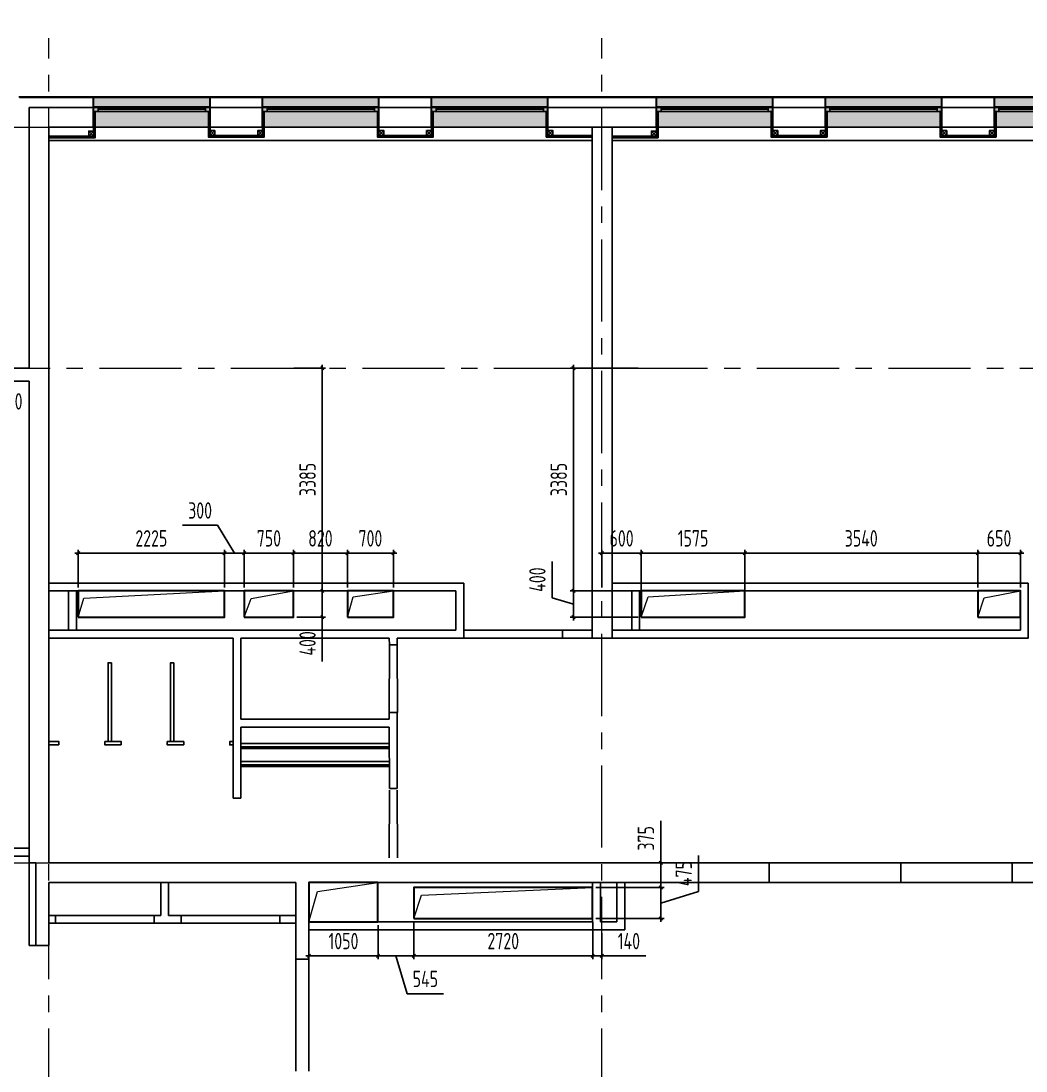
# Model space of a CAD drawing. Header units: millimetres. Extents: x -185251 to 7892985, y -102157 to 319855.
# Drawn here: x -151876 to -136590, y 203982 to 219949 of the extents above; entities that cross this region are included whole.
import ezdxf
from ezdxf import colors
from ezdxf.entities.mleader import LeaderData, LeaderLine
from ezdxf.math import Vec2, Vec3

# ---------------------------------------------------------------- set-up
doc = ezdxf.new("R2010")
doc.units = ezdxf.units.MM
doc.header["$LTSCALE"] = 10
doc.linetypes.add('CENTER', pattern=[2, 1.25, -0.25, 0.25, -0.25])
for name, color, linetype, lineweight in [('013', 7, 'Continuous', 13), ('АР_Оси', 142, 'Continuous', 9), ('АР_Перегородки газоблок', 165, 'Continuous', 30)]:
    doc.layers.add(name, color=color, linetype=linetype, lineweight=lineweight)
doc.layers.add('Архитектура', color=251, linetype='Continuous')
doc.layers.get('0').off()
doc.layers.get('0').freeze()
doc.styles.add('ISOCPEUR', font='isocpeur.ttf', dxfattribs={"width": 0.7})
doc.styles.add('ГОСТ 2.304', font='isocpeur.ttf', dxfattribs={"width": 0.7})
doc.dimstyles.new('СПДС', dxfattribs={"dimscale": 100, "dimtxt": 2.5, "dimasz": 0.5, "dimexe": 0.5, "dimexo": 1, "dimgap": 1, "dimtad": 1, "dimdec": 0, "dimrnd": 5, "dimtxsty": 'ГОСТ 2.304', "dimblk": 'OBLIQUE', "dimcen": 2.5, "dimdle": 0.5, "dimadec": 0, "dimazin": 2, "dimtfac": 0.75, "dimtdec": 0, "dimtmove": 1, "dimatfit": 3, "dimfxl": 1, "dimtolj": 1, "dimarcsym": 1})

# ---------------------------------------------------------------- blocks, each defined once
blk = doc.blocks.new('_DOTSMALL')
at = {"color": 0, "linetype": 'ByBlock', "const_width": 0.5}
blk.add_lwpolyline([(-0.0625, 0, 1), (0.0625, 0, 1)], format="xyb", close=True, dxfattribs=at)
blk = doc.blocks.new('A$Cf7807619')
at = {"layer": 'АР_Перегородки газоблок', "color": 0, "lineweight": 25, "ltscale": 100}
for points in [[(0, -250), (2257, -250)], [(0, -300), (2257, -300)], [(2257, -325), (0, -325)]]:
    blk.add_lwpolyline(points, dxfattribs=at)
blk = doc.blocks.new('A$Ce02d65bd')
at = {"ltscale": 100}
for points in [[(0, 0), (0, 75), (75, 75), (75, 0), (0, 0)], [(0, 0), (75, 75)], [(0, 75), (75, 0)]]:
    blk.add_lwpolyline(points, dxfattribs=at)
blk = doc.blocks.new('*U105')
at = {"true_color": 0xffffff}
h = blk.add_hatch(color=7, dxfattribs=at)
h.dxf.hatch_style = 1
h.paths.add_polyline_path([(-1770, -240), (0, -240), (0, 220), (-1770, 220)])
at = {"lineweight": 30}
for p, q in [((-1770, -240), (-1770, 220)), ((0, -240), (0, 220))]:
    blk.add_line(p, q, dxfattribs=at)
for p, q in [((0, 220), (-1770, 220)), ((-1770, 70), (0, 70)), ((-1770, 0), (0, 0)), ((-1700, 0), (-1700, 70)), ((-1700, 35), (-70, 35)), ((-70, 0), (-70, 70)), ((-1770, -240), (0, -240)), ((-1770, -240), (-1770, -240)), ((-1770, -240), (-1770, -240)), ((0, -240), (0, -240)), ((0, -240), (0, -240))]:
    blk.add_line(p, q)
blk = doc.blocks.new('_Oblique')
at = {"color": 0, "linetype": 'ByBlock', "lineweight": -2}
blk.add_line((-0.5, -0.5), (0.5, 0.5), dxfattribs=at)
blk = doc.blocks.new('*D471')
at = {"layer": '013', "color": 0, "linetype": 'ByBlock', "lineweight": -2, "transparency": 16777216}
for p, q in [((-151006, 211332), (-151006, 211906)), ((-148781, 211332), (-148781, 211906)), ((-151056, 211856), (-148731, 211856))]:
    blk.add_line(p, q, dxfattribs=at)
at = {"layer": 'Defpoints', "color": 0, "linetype": 'ByBlock', "transparency": 16777216}
for p in [(-148781, 211856), (-151006, 211282), (-148781, 211282)]:
    blk.add_point(p, dxfattribs=at)
at = {"layer": '013', "color": 0, "linetype": 'ByBlock', "lineweight": -2, "transparency": 16777216, "xscale": 50, "yscale": 50, "zscale": 50, "rotation": 180}
blk.add_blockref('_Oblique', (-151006, 211856), dxfattribs=at)
at = {"layer": '013', "color": 0, "linetype": 'ByBlock', "lineweight": -2, "transparency": 16777216, "xscale": 50, "yscale": 50, "zscale": 50}
blk.add_blockref('_Oblique', (-148781, 211856), dxfattribs=at)
at = {"layer": '013', "color": 0, "linetype": 'ByBlock', "transparency": 16777216, "insert": (-149894, 212081), "char_height": 250, "attachment_point": 5, "style": 'ГОСТ 2.304'}
blk.add_mtext('\\A1;2225', dxfattribs=at)
blk = doc.blocks.new('*D472')
at = {"layer": '013', "color": 0, "linetype": 'ByBlock', "lineweight": -2, "transparency": 16777216}
for p, q in [((-147681, 211282), (-147243, 211282)), ((-147293, 210832), (-147293, 211332)), ((-147681, 210882), (-147243, 210882)), ((-147293, 210209), (-147293, 210882))]:
    blk.add_line(p, q, dxfattribs=at)
at = {"layer": 'Defpoints', "color": 0, "linetype": 'ByBlock', "transparency": 16777216}
for p in [(-147731, 211282), (-147293, 211282), (-147731, 210882)]:
    blk.add_point(p, dxfattribs=at)
at = {"layer": '013', "color": 0, "linetype": 'ByBlock', "lineweight": -2, "transparency": 16777216, "xscale": 50, "yscale": 50, "zscale": 50}
for p, rotation in [((-147293, 211282), 90), ((-147293, 210882), 270)]:
    blk.add_blockref('_Oblique', p, dxfattribs=dict(at, rotation=rotation))
at = {"layer": '013', "color": 0, "linetype": 'ByBlock', "transparency": 16777216, "insert": (-147518, 210484), "char_height": 250, "attachment_point": 5, "rotation": 90, "style": 'ГОСТ 2.304'}
blk.add_mtext('\\A1;400', dxfattribs=at)
blk = doc.blocks.new('*D473')
at = {"layer": '013', "color": 0, "linetype": 'ByBlock', "lineweight": -2, "transparency": 16777216}
for p, q in [((-146912, 211332), (-146912, 211906)), ((-146212, 211332), (-146212, 211906)), ((-146962, 211856), (-146162, 211856))]:
    blk.add_line(p, q, dxfattribs=at)
at = {"layer": 'Defpoints', "color": 0, "linetype": 'ByBlock', "transparency": 16777216}
for p in [(-146212, 211856), (-146912, 211282), (-146212, 211282)]:
    blk.add_point(p, dxfattribs=at)
at = {"layer": '013', "color": 0, "linetype": 'ByBlock', "lineweight": -2, "transparency": 16777216, "xscale": 50, "yscale": 50, "zscale": 50, "rotation": 180}
blk.add_blockref('_Oblique', (-146912, 211856), dxfattribs=at)
at = {"layer": '013', "color": 0, "linetype": 'ByBlock', "lineweight": -2, "transparency": 16777216, "xscale": 50, "yscale": 50, "zscale": 50}
blk.add_blockref('_Oblique', (-146212, 211856), dxfattribs=at)
at = {"layer": '013', "color": 0, "linetype": 'ByBlock', "transparency": 16777216, "insert": (-146562, 212081), "char_height": 250, "attachment_point": 5, "style": 'ГОСТ 2.304'}
blk.add_mtext('\\A1;700', dxfattribs=at)
blk = doc.blocks.new('*D474')
at = {"layer": '013', "color": 0, "linetype": 'ByBlock', "lineweight": -2, "transparency": 16777216}
for p, q in [((-142441, 211012), (-142441, 211906)), ((-140866, 211012), (-140866, 211906)), ((-142491, 211856), (-140816, 211856))]:
    blk.add_line(p, q, dxfattribs=at)
at = {"layer": 'Defpoints', "color": 0, "linetype": 'ByBlock', "transparency": 16777216}
for p in [(-140866, 211856), (-142441, 210962), (-140866, 210962)]:
    blk.add_point(p, dxfattribs=at)
at = {"layer": '013', "color": 0, "linetype": 'ByBlock', "lineweight": -2, "transparency": 16777216, "xscale": 50, "yscale": 50, "zscale": 50, "rotation": 180}
blk.add_blockref('_Oblique', (-142441, 211856), dxfattribs=at)
at = {"layer": '013', "color": 0, "linetype": 'ByBlock', "lineweight": -2, "transparency": 16777216, "xscale": 50, "yscale": 50, "zscale": 50}
blk.add_blockref('_Oblique', (-140866, 211856), dxfattribs=at)
at = {"layer": '013', "color": 0, "linetype": 'ByBlock', "transparency": 16777216, "insert": (-141654, 212081), "char_height": 250, "attachment_point": 5, "style": 'ГОСТ 2.304'}
blk.add_mtext('\\A1;1575', dxfattribs=at)
blk = doc.blocks.new('*D478')
at = {"layer": '013', "color": 0, "linetype": 'ByBlock', "lineweight": -2, "transparency": 16777216}
for p, q in [((-147724, 214669), (-147243, 214669)), ((-147293, 211232), (-147293, 214719)), ((-147681, 211282), (-147243, 211282))]:
    blk.add_line(p, q, dxfattribs=at)
at = {"layer": 'Defpoints', "color": 0, "linetype": 'ByBlock', "transparency": 16777216}
for p in [(-147774, 214669), (-147293, 214669), (-147731, 211282)]:
    blk.add_point(p, dxfattribs=at)
at = {"layer": '013', "color": 0, "linetype": 'ByBlock', "lineweight": -2, "transparency": 16777216, "xscale": 50, "yscale": 50, "zscale": 50}
for p, rotation in [((-147293, 214669), 90), ((-147293, 211282), 270)]:
    blk.add_blockref('_Oblique', p, dxfattribs=dict(at, rotation=rotation))
at = {"layer": '013', "color": 0, "linetype": 'ByBlock', "transparency": 16777216, "insert": (-147518, 212976), "char_height": 250, "attachment_point": 5, "rotation": 90, "style": 'ГОСТ 2.304'}
blk.add_mtext('\\A1;3385', dxfattribs=at)
blk = doc.blocks.new('*D479')
at = {"layer": '013', "color": 0, "linetype": 'ByBlock', "lineweight": -2, "transparency": 16777216}
for p, q in [((-142491, 214669), (-143522, 214669)), ((-143472, 211232), (-143472, 214719)), ((-142491, 211282), (-143522, 211282))]:
    blk.add_line(p, q, dxfattribs=at)
at = {"layer": 'Defpoints', "color": 0, "linetype": 'ByBlock', "transparency": 16777216}
for p in [(-143472, 214669), (-142441, 214669), (-142441, 211282)]:
    blk.add_point(p, dxfattribs=at)
at = {"layer": '013', "color": 0, "linetype": 'ByBlock', "lineweight": -2, "transparency": 16777216, "xscale": 50, "yscale": 50, "zscale": 50}
for p, rotation in [((-143472, 214669), 90), ((-143472, 211282), 270)]:
    blk.add_blockref('_Oblique', p, dxfattribs=dict(at, rotation=rotation))
at = {"layer": '013', "color": 0, "linetype": 'ByBlock', "transparency": 16777216, "insert": (-143697, 212976), "char_height": 250, "attachment_point": 5, "rotation": 90, "style": 'ГОСТ 2.304'}
blk.add_mtext('\\A1;3385', dxfattribs=at)
blk = doc.blocks.new('*D501')
at = {"layer": '013', "color": 0, "linetype": 'ByBlock', "lineweight": -2, "transparency": 16777216}
for p, q in [((-147496, 206199), (-147496, 205682)), ((-146446, 206199), (-146446, 205682)), ((-147546, 205732), (-146396, 205732))]:
    blk.add_line(p, q, dxfattribs=at)
at = {"layer": 'Defpoints', "color": 0, "linetype": 'ByBlock', "transparency": 16777216}
for p in [(-147496, 206249), (-146446, 206249), (-146446, 205732)]:
    blk.add_point(p, dxfattribs=at)
at = {"layer": '013', "color": 0, "linetype": 'ByBlock', "lineweight": -2, "transparency": 16777216, "xscale": 50, "yscale": 50, "zscale": 50, "rotation": 180}
blk.add_blockref('_Oblique', (-147496, 205732), dxfattribs=at)
at = {"layer": '013', "color": 0, "linetype": 'ByBlock', "lineweight": -2, "transparency": 16777216, "xscale": 50, "yscale": 50, "zscale": 50}
blk.add_blockref('_Oblique', (-146446, 205732), dxfattribs=at)
at = {"layer": '013', "color": 0, "linetype": 'ByBlock', "transparency": 16777216, "insert": (-146971, 205957), "char_height": 250, "attachment_point": 5, "style": 'ГОСТ 2.304'}
blk.add_mtext('\\A1;1050', dxfattribs=at)
blk = doc.blocks.new('*D502')
at = {"layer": '013', "color": 0, "linetype": 'ByBlock', "lineweight": -2, "transparency": 16777216}
for p, q in [((-145901, 206249), (-145901, 205682)), ((-143181, 206249), (-143181, 205682)), ((-145951, 205732), (-143131, 205732))]:
    blk.add_line(p, q, dxfattribs=at)
at = {"layer": 'Defpoints', "color": 0, "linetype": 'ByBlock', "transparency": 16777216}
for p in [(-145901, 206299), (-143181, 206299), (-143181, 205732)]:
    blk.add_point(p, dxfattribs=at)
at = {"layer": '013', "color": 0, "linetype": 'ByBlock', "lineweight": -2, "transparency": 16777216, "xscale": 50, "yscale": 50, "zscale": 50, "rotation": 180}
blk.add_blockref('_Oblique', (-145901, 205732), dxfattribs=at)
at = {"layer": '013', "color": 0, "linetype": 'ByBlock', "lineweight": -2, "transparency": 16777216, "xscale": 50, "yscale": 50, "zscale": 50}
blk.add_blockref('_Oblique', (-143181, 205732), dxfattribs=at)
at = {"layer": '013', "color": 0, "linetype": 'ByBlock', "transparency": 16777216, "insert": (-144541, 205957), "char_height": 250, "attachment_point": 5, "style": 'ГОСТ 2.304'}
blk.add_mtext('\\A1;2720', dxfattribs=at)
blk = doc.blocks.new('*D503')
at = {"layer": '013', "color": 0, "linetype": 'ByBlock', "lineweight": -2, "transparency": 16777216}
for p, q in [((-141571, 206709), (-141571, 207259)), ((-143131, 206774), (-142096, 206774)), ((-142146, 206249), (-142146, 206824)), ((-142146, 206536), (-141571, 206709)), ((-143131, 206299), (-142096, 206299))]:
    blk.add_line(p, q, dxfattribs=at)
at = {"layer": 'Defpoints', "color": 0, "linetype": 'ByBlock', "transparency": 16777216}
for p in [(-143181, 206774), (-142146, 206774), (-143181, 206299)]:
    blk.add_point(p, dxfattribs=at)
at = {"layer": '013', "color": 0, "linetype": 'ByBlock', "lineweight": -2, "transparency": 16777216, "xscale": 50, "yscale": 50, "zscale": 50}
for p, rotation in [((-142146, 206774), 90), ((-142146, 206299), 270)]:
    blk.add_blockref('_Oblique', p, dxfattribs=dict(at, rotation=rotation))
at = {"layer": '013', "color": 0, "linetype": 'ByBlock', "transparency": 16777216, "insert": (-141796, 206984), "char_height": 250, "attachment_point": 5, "rotation": 90, "style": 'ГОСТ 2.304'}
blk.add_mtext('\\A1;475', dxfattribs=at)
blk = doc.blocks.new('*D337')
at = {"layer": '013', "color": 0, "linetype": 'ByBlock', "lineweight": -2, "transparency": 16777216}
for p, q in [((-148481, 211332), (-148481, 211906)), ((-147731, 211332), (-147731, 211906)), ((-148531, 211856), (-147681, 211856))]:
    blk.add_line(p, q, dxfattribs=at)
at = {"layer": 'Defpoints', "color": 0, "linetype": 'ByBlock', "transparency": 16777216}
for p in [(-147731, 211856), (-148481, 211282), (-147731, 211282)]:
    blk.add_point(p, dxfattribs=at)
at = {"layer": '013', "color": 0, "linetype": 'ByBlock', "lineweight": -2, "transparency": 16777216, "xscale": 50, "yscale": 50, "zscale": 50, "rotation": 180}
blk.add_blockref('_Oblique', (-148481, 211856), dxfattribs=at)
at = {"layer": '013', "color": 0, "linetype": 'ByBlock', "lineweight": -2, "transparency": 16777216, "xscale": 50, "yscale": 50, "zscale": 50}
blk.add_blockref('_Oblique', (-147731, 211856), dxfattribs=at)
at = {"layer": '013', "color": 0, "linetype": 'ByBlock', "transparency": 16777216, "insert": (-148106, 212081), "char_height": 250, "attachment_point": 5, "style": 'ГОСТ 2.304'}
blk.add_mtext('\\A1;750', dxfattribs=at)
blk = doc.blocks.new('*D591')
at = {"layer": '013', "color": 0, "linetype": 'ByBlock', "lineweight": -2, "transparency": 16777216}
for p, q in [((-142146, 207786), (-142146, 207149)), ((-142991, 207149), (-142096, 207149)), ((-142146, 206724), (-142146, 207199)), ((-143131, 206774), (-142096, 206774))]:
    blk.add_line(p, q, dxfattribs=at)
at = {"layer": 'Defpoints', "color": 0, "linetype": 'ByBlock', "transparency": 16777216}
for p in [(-143041, 207149), (-142146, 207149), (-143181, 206774)]:
    blk.add_point(p, dxfattribs=at)
at = {"layer": '013', "color": 0, "linetype": 'ByBlock', "lineweight": -2, "transparency": 16777216, "xscale": 50, "yscale": 50, "zscale": 50}
for p, rotation in [((-142146, 207149), 90), ((-142146, 206774), 270)]:
    blk.add_blockref('_Oblique', p, dxfattribs=dict(at, rotation=rotation))
at = {"layer": '013', "color": 0, "linetype": 'ByBlock', "transparency": 16777216, "insert": (-142371, 207520), "char_height": 250, "attachment_point": 5, "rotation": 90, "style": 'ГОСТ 2.304'}
blk.add_mtext('\\A1;375', dxfattribs=at)
blk = doc.blocks.new('*D592')
at = {"layer": '013', "color": 0, "linetype": 'ByBlock', "lineweight": -2, "transparency": 16777216}
for p, q in [((-146446, 206199), (-146446, 205682)), ((-145901, 206249), (-145901, 205682)), ((-146496, 205732), (-145851, 205732)), ((-146174, 205732), (-146001, 205157)), ((-146001, 205157), (-145451, 205157))]:
    blk.add_line(p, q, dxfattribs=at)
at = {"layer": 'Defpoints', "color": 0, "linetype": 'ByBlock', "transparency": 16777216}
for p in [(-145901, 206299), (-146446, 206249), (-145901, 205732)]:
    blk.add_point(p, dxfattribs=at)
at = {"layer": '013', "color": 0, "linetype": 'ByBlock', "lineweight": -2, "transparency": 16777216, "xscale": 50, "yscale": 50, "zscale": 50, "rotation": 180}
blk.add_blockref('_Oblique', (-146446, 205732), dxfattribs=at)
at = {"layer": '013', "color": 0, "linetype": 'ByBlock', "lineweight": -2, "transparency": 16777216, "xscale": 50, "yscale": 50, "zscale": 50}
blk.add_blockref('_Oblique', (-145901, 205732), dxfattribs=at)
at = {"layer": '013', "color": 0, "linetype": 'ByBlock', "transparency": 16777216, "insert": (-145726, 205382), "char_height": 250, "attachment_point": 5, "style": 'ГОСТ 2.304'}
blk.add_mtext('\\A1;545', dxfattribs=at)
blk = doc.blocks.new('*D593')
at = {"layer": '013', "color": 0, "linetype": 'ByBlock', "lineweight": -2, "transparency": 16777216}
for p, q in [((-143181, 206249), (-143181, 205682)), ((-143041, 206078), (-143041, 205682)), ((-143181, 205732), (-143231, 205732)), ((-143181, 205732), (-143041, 205732)), ((-143181, 205732), (-143041, 205732)), ((-143041, 205732), (-142991, 205732)), ((-142372, 205732), (-143041, 205732))]:
    blk.add_line(p, q, dxfattribs=at)
at = {"layer": 'Defpoints', "color": 0, "linetype": 'ByBlock', "transparency": 16777216}
for p in [(-143181, 206299), (-143041, 206128), (-143041, 205732)]:
    blk.add_point(p, dxfattribs=at)
at = {"layer": '013', "color": 0, "linetype": 'ByBlock', "lineweight": -2, "transparency": 16777216, "xscale": 50, "yscale": 50, "zscale": 50}
blk.add_blockref('_Oblique', (-143181, 205732), dxfattribs=at)
at = {"layer": '013', "color": 0, "linetype": 'ByBlock', "lineweight": -2, "transparency": 16777216, "xscale": 50, "yscale": 50, "zscale": 50, "rotation": 180}
blk.add_blockref('_Oblique', (-143041, 205732), dxfattribs=at)
at = {"layer": '013', "color": 0, "linetype": 'ByBlock', "transparency": 16777216, "insert": (-142630, 205957), "char_height": 250, "attachment_point": 5, "style": 'ГОСТ 2.304'}
blk.add_mtext('\\A1;140', dxfattribs=at)
blk = doc.blocks.new('*D594')
at = {"layer": '013', "color": 0, "linetype": 'ByBlock', "lineweight": -2, "transparency": 16777216}
for p, q in [((-147731, 211332), (-147731, 211906)), ((-146912, 211332), (-146912, 211906)), ((-146862, 211856), (-147781, 211856))]:
    blk.add_line(p, q, dxfattribs=at)
at = {"layer": 'Defpoints', "color": 0, "linetype": 'ByBlock', "transparency": 16777216}
for p in [(-147731, 211856), (-147731, 211282), (-146912, 211282)]:
    blk.add_point(p, dxfattribs=at)
at = {"layer": '013', "color": 0, "linetype": 'ByBlock', "lineweight": -2, "transparency": 16777216, "xscale": 50, "yscale": 50, "zscale": 50, "rotation": 180}
blk.add_blockref('_Oblique', (-147731, 211856), dxfattribs=at)
at = {"layer": '013', "color": 0, "linetype": 'ByBlock', "lineweight": -2, "transparency": 16777216, "xscale": 50, "yscale": 50, "zscale": 50}
blk.add_blockref('_Oblique', (-146912, 211856), dxfattribs=at)
at = {"layer": '013', "color": 0, "linetype": 'ByBlock', "transparency": 16777216, "insert": (-147322, 212081), "char_height": 250, "attachment_point": 5, "style": 'ГОСТ 2.304'}
blk.add_mtext('\\A1;820', dxfattribs=at)
blk = doc.blocks.new('*D595')
at = {"layer": '013', "color": 0, "linetype": 'ByBlock', "lineweight": -2, "transparency": 16777216}
for p, q in [((-148885, 212280), (-149418, 212280)), ((-148631, 211856), (-148885, 212280)), ((-148781, 211332), (-148781, 211906)), ((-148481, 211332), (-148481, 211906)), ((-148431, 211856), (-148831, 211856))]:
    blk.add_line(p, q, dxfattribs=at)
at = {"layer": 'Defpoints', "color": 0, "linetype": 'ByBlock', "transparency": 16777216}
for p in [(-148781, 211856), (-148781, 211282), (-148481, 211282)]:
    blk.add_point(p, dxfattribs=at)
at = {"layer": '013', "color": 0, "linetype": 'ByBlock', "lineweight": -2, "transparency": 16777216, "xscale": 50, "yscale": 50, "zscale": 50, "rotation": 180}
blk.add_blockref('_Oblique', (-148781, 211856), dxfattribs=at)
at = {"layer": '013', "color": 0, "linetype": 'ByBlock', "lineweight": -2, "transparency": 16777216, "xscale": 50, "yscale": 50, "zscale": 50}
blk.add_blockref('_Oblique', (-148481, 211856), dxfattribs=at)
at = {"layer": '013', "color": 0, "linetype": 'ByBlock', "transparency": 16777216, "insert": (-149152, 212505), "char_height": 250, "attachment_point": 5, "style": 'ГОСТ 2.304'}
blk.add_mtext('\\A1;300', dxfattribs=at)
blk = doc.blocks.new('*D596')
at = {"layer": '013', "color": 0, "linetype": 'ByBlock', "lineweight": -2, "transparency": 16777216}
for p, q in [((-143797, 211179), (-143797, 211729)), ((-142491, 211282), (-143522, 211282)), ((-143472, 211332), (-143472, 210832)), ((-143472, 211082), (-143797, 211179)), ((-142491, 210882), (-143522, 210882))]:
    blk.add_line(p, q, dxfattribs=at)
at = {"layer": 'Defpoints', "color": 0, "linetype": 'ByBlock', "transparency": 16777216}
for p in [(-142441, 211282), (-143472, 210882), (-142441, 210882)]:
    blk.add_point(p, dxfattribs=at)
at = {"layer": '013', "color": 0, "linetype": 'ByBlock', "lineweight": -2, "transparency": 16777216, "xscale": 50, "yscale": 50, "zscale": 50}
for p, rotation in [((-143472, 211282), 90), ((-143472, 210882), 270)]:
    blk.add_blockref('_Oblique', p, dxfattribs=dict(at, rotation=rotation))
at = {"layer": '013', "color": 0, "linetype": 'ByBlock', "transparency": 16777216, "insert": (-144022, 211454), "char_height": 250, "attachment_point": 5, "rotation": 90, "style": 'ГОСТ 2.304'}
blk.add_mtext('\\A1;400', dxfattribs=at)
blk = doc.blocks.new('*D597')
at = {"layer": '013', "color": 0, "linetype": 'ByBlock', "lineweight": -2, "transparency": 16777216}
for p, q in [((-140866, 211332), (-140866, 211906)), ((-137325, 211332), (-137325, 211906)), ((-140916, 211856), (-137275, 211856))]:
    blk.add_line(p, q, dxfattribs=at)
at = {"layer": 'Defpoints', "color": 0, "linetype": 'ByBlock', "transparency": 16777216}
for p in [(-137325, 211856), (-140866, 211282), (-137325, 211282)]:
    blk.add_point(p, dxfattribs=at)
at = {"layer": '013', "color": 0, "linetype": 'ByBlock', "lineweight": -2, "transparency": 16777216, "xscale": 50, "yscale": 50, "zscale": 50, "rotation": 180}
blk.add_blockref('_Oblique', (-140866, 211856), dxfattribs=at)
at = {"layer": '013', "color": 0, "linetype": 'ByBlock', "lineweight": -2, "transparency": 16777216, "xscale": 50, "yscale": 50, "zscale": 50}
blk.add_blockref('_Oblique', (-137325, 211856), dxfattribs=at)
at = {"layer": '013', "color": 0, "linetype": 'ByBlock', "transparency": 16777216, "insert": (-139096, 212081), "char_height": 250, "attachment_point": 5, "style": 'ГОСТ 2.304'}
blk.add_mtext('\\A1;3540', dxfattribs=at)
blk = doc.blocks.new('*D598')
at = {"layer": '013', "color": 0, "linetype": 'ByBlock', "lineweight": -2, "transparency": 16777216}
for p, q in [((-137325, 211332), (-137325, 211906)), ((-136675, 211332), (-136675, 211906)), ((-137375, 211856), (-136625, 211856))]:
    blk.add_line(p, q, dxfattribs=at)
at = {"layer": 'Defpoints', "color": 0, "linetype": 'ByBlock', "transparency": 16777216}
for p in [(-136675, 211856), (-137325, 211282), (-136675, 211282)]:
    blk.add_point(p, dxfattribs=at)
at = {"layer": '013', "color": 0, "linetype": 'ByBlock', "lineweight": -2, "transparency": 16777216, "xscale": 50, "yscale": 50, "zscale": 50, "rotation": 180}
blk.add_blockref('_Oblique', (-137325, 211856), dxfattribs=at)
at = {"layer": '013', "color": 0, "linetype": 'ByBlock', "lineweight": -2, "transparency": 16777216, "xscale": 50, "yscale": 50, "zscale": 50}
blk.add_blockref('_Oblique', (-136675, 211856), dxfattribs=at)
at = {"layer": '013', "color": 0, "linetype": 'ByBlock', "transparency": 16777216, "insert": (-137000, 212081), "char_height": 250, "attachment_point": 5, "style": 'ГОСТ 2.304'}
blk.add_mtext('\\A1;650', dxfattribs=at)
blk = doc.blocks.new('*D599')
at = {"layer": '013', "color": 0, "linetype": 'ByBlock', "lineweight": -2, "transparency": 16777216}
for p, q in [((-143041, 211332), (-143041, 211906)), ((-142441, 211332), (-142441, 211906)), ((-142391, 211856), (-143091, 211856))]:
    blk.add_line(p, q, dxfattribs=at)
at = {"layer": 'Defpoints', "color": 0, "linetype": 'ByBlock', "transparency": 16777216}
for p in [(-143041, 211856), (-143041, 211282), (-142441, 211282)]:
    blk.add_point(p, dxfattribs=at)
at = {"layer": '013', "color": 0, "linetype": 'ByBlock', "lineweight": -2, "transparency": 16777216, "xscale": 50, "yscale": 50, "zscale": 50, "rotation": 180}
blk.add_blockref('_Oblique', (-143041, 211856), dxfattribs=at)
at = {"layer": '013', "color": 0, "linetype": 'ByBlock', "lineweight": -2, "transparency": 16777216, "xscale": 50, "yscale": 50, "zscale": 50}
blk.add_blockref('_Oblique', (-142441, 211856), dxfattribs=at)
at = {"layer": '013', "color": 0, "linetype": 'ByBlock', "transparency": 16777216, "insert": (-142741, 212081), "char_height": 250, "attachment_point": 5, "style": 'ГОСТ 2.304'}
blk.add_mtext('\\A1;600', dxfattribs=at)

msp = doc.modelspace()

# ---------------------------------------------------------------- linework, layer by layer
at = {"layer": '013', "color": 1, "linetype": 'ByBlock', "lineweight": 30}
for points in [[(-151006.4, 210882), (-148781.4, 210882), (-148781.4, 211282), (-151006.4, 211282)], [(-148481.4, 210882), (-147731.4, 210882), (-147731.4, 211282), (-148481.4, 211282)], [(-146911.8, 210882), (-146211.8, 210882), (-146211.8, 211282), (-146911.8, 211282)], [(-142441.4, 210882), (-140866.4, 210882), (-140866.4, 211282), (-142441.4, 211282)], [(-137325, 210882), (-136674.9, 210882), (-136674.9, 211282), (-137325, 211282)], [(-147496.3, 206248.6), (-146446.3, 206248.6), (-146446.3, 206848.6), (-147496.3, 206848.6)], [(-145901.3, 206298.6), (-143181.3, 206298.6), (-143181.3, 206773.6), (-145901.3, 206773.6)]]:
    msp.add_lwpolyline(points, close=True, dxfattribs=at)
at = {"layer": '013', "color": 1, "linetype": 'ByBlock'}
for points in [[(-151006.4, 210882), (-150922.2, 211173.6), (-148781.4, 211282)], [(-148481.4, 210882), (-148374.8, 211167.9), (-147731.4, 211282)], [(-146911.8, 210882), (-146821.9, 211194), (-146211.8, 211282)], [(-142441.4, 210882), (-142337.3, 211190.1), (-140866.4, 211282)], [(-137325, 210882), (-137226.1, 211176.8), (-136674.9, 211282)], [(-147496.3, 206248), (-147364.5, 206710.1), (-146446.3, 206848.6)], [(-145901.3, 206298.6), (-145782.6, 206655.6), (-143181.3, 206773.6)]]:
    msp.add_lwpolyline(points, dxfattribs=at)
at = {"layer": 'АР_Оси', "linetype": 'CENTER', "ltscale": 100}
for p, q in [((-151451.3, 185378), (-151451.3, 219685.4)), ((-143041.3, 185378), (-143041.3, 219685.4)), ((-172683.5, 218334.2), (-98001.7, 218334.2)), ((-172683.5, 214669.2), (-97582.9, 214669.2)), ((-172683.5, 207149.2), (-97582.9, 207149.2))]:
    msp.add_line(p, q, dxfattribs=at)
at = {"layer": 'Архитектура', "lineweight": 25, "transparency": 33554684}
for p, q in [((-151911.3, 218794.2), (-116791.3, 218794.2)), ((-151901.3, 218784.2), (-116801.3, 218784.2)), ((-151751.3, 218634.2), (-116951.3, 218634.2)), ((-151751.3, 218634.2), (-151751.3, 214669.2)), ((-151451.3, 218334.2), (-117251.3, 218334.2)), ((-151451.3, 218334.2), (-151451.3, 207149.2)), ((-143186.3, 218334.2), (-143186.3, 210563.9)), ((-142886.3, 218334.2), (-142886.3, 210563.9)), ((-151451.3, 218130.7), (-143186.3, 218130.7)), ((-142886.3, 218130.7), (-134621.3, 218130.7)), ((-162366.3, 214669.2), (-151751.3, 214669.2)), ((-155591.3, 214469.2), (-151751.3, 214469.2)), ((-151751.3, 214469.2), (-151751.3, 207149.2)), ((-145141.8, 211402), (-145141.8, 210683.9)), ((-151151.4, 210683.9), (-151151.4, 211282)), ((-151031.4, 210683.9), (-151031.4, 211282)), ((-145261.8, 210683.9), (-145261.8, 211282)), ((-142586.4, 210683.9), (-142586.4, 211282)), ((-142466.4, 210683.9), (-142466.4, 211282)), ((-136674.9, 210683.9), (-136674.9, 211282)), ((-145141.8, 210683.9), (-143641.8, 210683.9)), ((-146273.6, 210462.3), (-146274, 209432.3)), ((-146153.6, 210462.6), (-146150.4, 209432.3)), ((-145141.8, 210563.9), (-143641.8, 210563.9)), ((-143186.3, 210563.9), (-142886.3, 210563.9)), ((-146273.6, 208251.4), (-146274, 207221.4)), ((-146153.6, 208251.7), (-146150.4, 207221.4)), ((-151751.3, 207149.2), (-151651.3, 207149.2)), ((-151751.3, 207149.2), (-151751.3, 205891.7)), ((-151751.3, 207149.2), (-151651.3, 207149.2)), ((-151651.3, 207149.2), (-151651.3, 205891.7)), ((-151451.3, 207149.2), (-140496.3, 207149.2)), ((-140496.3, 207149.2), (-140496.3, 206849.2)), ((-140496.3, 207149.2), (-138496.3, 207149.2)), ((-138496.3, 207149.2), (-136799.3, 207149.2)), ((-138496.3, 207149.2), (-138496.3, 206849.2)), ((-136799.3, 207149.2), (-136799.3, 206849.2)), ((-136799.3, 207149.2), (-135299.3, 207149.2)), ((-151451.3, 206849.2), (-151451.3, 205891.7)), ((-151451.3, 206849.2), (-147696.3, 206849.2)), ((-147696.3, 206849.2), (-147696.3, 205681.7)), ((-147496.3, 206849.2), (-140496.3, 206849.2)), ((-147496.3, 206849.2), (-147496.3, 205681.7)), ((-143181.3, 206849.2), (-143181.3, 206248)), ((-143061.3, 206849.2), (-143061.3, 206248)), ((-142811.3, 206849.2), (-142811.3, 206248)), ((-142691.3, 206849.2), (-142691.3, 206128)), ((-140496.3, 206849.2), (-138496.3, 206849.2)), ((-138496.3, 206849.2), (-136799.3, 206849.2)), ((-136799.3, 206849.2), (-135299.3, 206849.2)), ((-151351.3, 206348), (-149851.3, 206348)), ((-151351.3, 206348), (-149851.3, 206348)), ((-149438.1, 206348), (-147938.1, 206348)), ((-149438.1, 206348), (-147938.1, 206348)), ((-151351.3, 206228), (-149851.3, 206228)), ((-151351.3, 206228), (-149851.3, 206228)), ((-149438.1, 206228), (-147938.1, 206228)), ((-149438.1, 206228), (-147938.1, 206228)), ((-143181.3, 206248), (-147496.3, 206248)), ((-142811.3, 206248), (-143061.3, 206248)), ((-142691.3, 206128), (-147496.3, 206128)), ((-151651.3, 205891.7), (-151751.3, 205891.7)), ((-151651.3, 205891.7), (-151451.3, 205891.7)), ((-147696.3, 205681.7), (-147496.3, 205681.7)), ((-147696.3, 205681.7), (-147696.3, 203981.7)), ((-147496.3, 205681.7), (-147496.3, 203981.7))]:
    msp.add_line(p, q, dxfattribs=at)
for points in [[(-150746.3, 218564.2), (-150746.3, 218173.5), (-151441.3, 218173.5)], [(-150758.8, 218564.2), (-150758.8, 218186), (-151441.3, 218186)], [(-150771.3, 218544.6), (-150771.3, 218198.5), (-151441.3, 218198.5)], [(-149026.3, 218574.2), (-149026.3, 218183.5), (-148176.3, 218183.5), (-148176.3, 218574.2)], [(-149013.8, 218574.2), (-149013.8, 218196), (-148188.8, 218196), (-148188.8, 218574.2)], [(-149001.3, 218554.6), (-149001.3, 218208.5), (-148201.3, 218208.5), (-148201.3, 218517)], [(-146456.3, 218574.2), (-146456.3, 218183.5), (-145606.3, 218183.5), (-145606.3, 218574.2)], [(-146443.8, 218574.2), (-146443.8, 218196), (-145618.8, 218196), (-145618.8, 218574.2)], [(-146431.3, 218554.6), (-146431.3, 218208.5), (-145631.3, 218208.5), (-145631.3, 218517)], [(-143886.3, 218574.2), (-143886.3, 218183.5), (-143186.3, 218183.5)], [(-143873.8, 218574.2), (-143873.8, 218196), (-143186.3, 218196)], [(-143861.3, 218554.6), (-143861.3, 218208.5), (-143186.3, 218208.5)], [(-142186.3, 218564.2), (-142186.3, 218173.5), (-142881.3, 218173.5)], [(-142198.8, 218564.2), (-142198.8, 218186), (-142881.3, 218186)], [(-142211.3, 218544.6), (-142211.3, 218198.5), (-142881.3, 218198.5)], [(-140466.3, 218574.2), (-140466.3, 218183.5), (-139616.3, 218183.5), (-139616.3, 218574.2)], [(-140453.8, 218574.2), (-140453.8, 218196), (-139628.8, 218196), (-139628.8, 218574.2)], [(-140441.3, 218554.6), (-140441.3, 218208.5), (-139641.3, 218208.5), (-139641.3, 218517)], [(-137896.3, 218574.2), (-137896.3, 218183.5), (-137046.3, 218183.5), (-137046.3, 218574.2)], [(-137883.8, 218574.2), (-137883.8, 218196), (-137058.8, 218196), (-137058.8, 218574.2)], [(-137871.3, 218554.6), (-137871.3, 218208.5), (-137071.3, 218208.5), (-137071.3, 218517)], [(-151451.3, 211402), (-145141.8, 211402)], [(-136554.9, 211402), (-136554.9, 210563.9), (-142886.3, 210563.9)], [(-142886.3, 211402), (-136554.9, 211402)], [(-145401.5, 211282), (-151451.3, 211282)], [(-145261.8, 211282), (-145561.8, 211282)], [(-136809.4, 211282), (-142886.3, 211282)], [(-136674.9, 211282), (-136974.9, 211282)], [(-151451.3, 210683.9), (-145429.4, 210683.9)], [(-151031.4, 210683.9), (-151031.4, 210683.9)], [(-145561.8, 210683.9), (-145261.8, 210683.9)], [(-145141.8, 210683.9), (-145141.8, 210563.9)], [(-145141.8, 210683.9), (-145141.8, 210683.9)], [(-143641.8, 210563.9), (-143641.8, 210683.9)], [(-143641.8, 210683.9), (-143186.3, 210683.9)], [(-136809.4, 210683.9), (-142886.3, 210683.9)], [(-142481.4, 210683.9), (-142481.4, 210683.9)], [(-139367.5, 210683.9), (-136809.4, 210683.9)], [(-136974.9, 210683.9), (-136674.9, 210683.9)], [(-136674.9, 210683.9), (-136974.9, 210683.9)], [(-151451.3, 210563.9), (-148651, 210563.9)], [(-148651, 208130), (-148651, 210563.9)], [(-148531, 210563.9), (-148531, 209332.3)], [(-148531, 210563.9), (-146273.9, 210563.9)], [(-146273.6, 210462.3), (-146273.9, 210563.9)], [(-146153.6, 210462.6), (-146273.6, 210462.3)], [(-146153.9, 210563.9), (-145141.8, 210563.9)], [(-146153.9, 210563.9), (-146153.6, 210462.6)], [(-143641.8, 210563.9), (-143186.3, 210563.9)], [(-148531, 209332.3), (-146274, 209332.3)], [(-146274, 209332.3), (-146274, 209432.3), (-146153.6, 209432.3)], [(-146153.6, 209432.3), (-146153.6, 208279.3)], [(-148531, 209212.3), (-148531, 208130)], [(-148531, 209212.3), (-146274, 209212.3)], [(-146273.6, 208279.2), (-146273.9, 209212.3)], [(-146268.1, 208686.6), (-148531, 208686.6)], [(-146268.1, 208636.6), (-148531, 208636.6)], [(-146268.1, 208611.6), (-148531, 208611.6)], [(-146153.6, 208279.3), (-146273.6, 208279.2)], [(-148531, 208130), (-148651, 208130)], [(-152891.3, 207369.2), (-151751.3, 207369.2)], [(-151751.3, 207249.2), (-152891.3, 207249.2)], [(-149751.3, 206849.2), (-149751.3, 206348)], [(-149631.3, 206849.2), (-149631.3, 206348)], [(-151451.3, 206348), (-151351.3, 206348)], [(-151351.3, 206348), (-151351.3, 206228)], [(-149851.3, 206348), (-149751.3, 206348)], [(-149438.1, 206348), (-149438.1, 206228), (-149851.3, 206228)], [(-149851.3, 206348), (-149851.3, 206228)], [(-149631.3, 206348), (-149438.1, 206348)], [(-147938.1, 206348), (-147696.3, 206348)], [(-147696.3, 206228), (-147938.1, 206228), (-147938.1, 206348)], [(-151351.3, 206228), (-151451.3, 206228)]]:
    msp.add_lwpolyline(points, dxfattribs=at)
for points in [[(-150501.3, 210190), (-150551.3, 210190), (-150551.3, 208990), (-150501.3, 208990)], [(-149551, 210190), (-149601, 210190), (-149601, 208990), (-149551, 208990)], [(-151299.5, 208940), (-151299.5, 208990), (-151451.3, 208990), (-151451.3, 208940)], [(-150351, 208940), (-150351, 208990), (-150599.5, 208990), (-150599.5, 208940)], [(-149401, 208940), (-149401, 208990), (-149651, 208990), (-149651, 208940)], [(-148651, 208940), (-148651, 208990), (-148701, 208990), (-148701, 208940)]]:
    msp.add_lwpolyline(points, close=True, dxfattribs=at)

# ---------------------------------------------------------------- block references
for name, p in [('*U105', (-149001.3, 218574.2)), ('*U105', (-146431.3, 218574.2)), ('*U105', (-143861.3, 218574.2)), ('*U105', (-140441.3, 218574.2)), ('*U105', (-137871.3, 218574.2)), ('*U105', (-135301.3, 218574.2)), ('A$Ce02d65bd', (-149001.3, 218208.5)), ('A$Ce02d65bd', (-148276.3, 218208.5)), ('A$Ce02d65bd', (-146431.3, 218208.5)), ('A$Ce02d65bd', (-145706.3, 218208.5)), ('A$Ce02d65bd', (-143861.3, 218208.5)), ('A$Ce02d65bd', (-140441.3, 218208.5)), ('A$Ce02d65bd', (-139716.3, 218208.5)), ('A$Ce02d65bd', (-137871.3, 218208.5)), ('A$Ce02d65bd', (-137146.3, 218208.5)), ('A$Cf7807619', (-148531, 209212.3))]:
    msp.add_blockref(name, p, dxfattribs=at)
at = {"layer": 'Архитектура', "lineweight": 25, "transparency": 33554684, "xscale": -1}
for p in [(-150771.3, 218198.5), (-142211.3, 218198.5)]:
    msp.add_blockref('A$Ce02d65bd', p, dxfattribs=at)

# ---------------------------------------------------------------- dimensions: what is measured, and where the dimension line sits
at = {"layer": '013', "color": 1, "linetype": 'ByBlock'}
for base, p1, p2, picture, middle in [((-147293.1, 214669.2), (-147731.4, 211282), (-147773.6, 214669.2), '*D478', (-147518.1, 212975.6)), ((-143472.1, 214669.2), (-142441.4, 211282), (-142441.4, 214669.2), '*D479', (-143697.1, 212975.6)), ((-143472.1, 210882), (-142441.4, 211282), (-142441.4, 210882), '*D596', (-144022.1, 211279.5)), ((-142146, 206773.6), (-143181.3, 206298.6), (-143181.3, 206773.6), '*D503', (-141796, 206808.6))]:
    dim = msp.add_linear_dim(base=base, p1=p1, p2=p2, angle=90, dimstyle='СПДС', override={"dimasz": 0.5, "dimexe": 0.5, "dimexo": 0.5, "dimrnd": 5, "dimdle": 0.5}, dxfattribs=at)
    dim.commit()
    dim.dimension.update_dxf_attribs({"geometry": picture, "text_midpoint": middle})
for base, p1, p2, override, picture, middle in [((-148781.4, 211856.4), (-148481.4, 211282), (-148781.4, 211282), {"dimexo": 0.5}, '*D595', (-148985.3, 212280.2)), ((-143041.3, 205731.8), (-143181.3, 206298.6), (-143041.3, 206128), {"dimasz": 0.5, "dimexe": 0.5, "dimexo": 0.5, "dimrnd": 5, "dimdle": 0.5}, '*D593', (-142629.8, 205759.1))]:
    dim = msp.add_linear_dim(base=base, p1=p1, p2=p2, dimstyle='СПДС', override=override, dxfattribs=at)
    dim.commit()
    dim.dimension.update_dxf_attribs({"geometry": picture, "text_midpoint": middle, "dimtype": 160})
for base, p1, p2, override, picture, middle in [((-148781.4, 211856.4), (-151006.4, 211282), (-148781.4, 211282), {"dimasz": 0.5, "dimexe": 0.5, "dimexo": 0.5, "dimrnd": 5, "dimdle": 0.5}, '*D471', (-149893.9, 212081.4)), ((-147731.4, 211856.4), (-148481.4, 211282), (-147731.4, 211282), {"dimasz": 0.5, "dimexe": 0.5, "dimexo": 0.5, "dimrnd": 5, "dimdle": 0.5}, '*D337', (-148106.4, 212081.4)), ((-147731.4, 211856.4), (-146911.8, 211282), (-147731.4, 211282), {"dimasz": 0.5, "dimexe": 0.5, "dimexo": 0.5, "dimrnd": 5, "dimdle": 0.5}, '*D594', (-147321.6, 212081.4)), ((-146211.8, 211856.4), (-146911.8, 211282), (-146211.8, 211282), {"dimasz": 0.5, "dimexe": 0.5, "dimexo": 0.5, "dimrnd": 5, "dimdle": 0.5}, '*D473', (-146561.8, 212081.4)), ((-143041.3, 211856.4), (-142441.4, 211282), (-143041.3, 211282), {"dimasz": 0.5, "dimexo": 0.5, "dimrnd": 5}, '*D599', (-142741.4, 212081.4)), ((-140866.4, 211856.4), (-142441.4, 210962), (-140866.4, 210962), {"dimasz": 0.5, "dimexe": 0.5, "dimexo": 0.5, "dimrnd": 5, "dimdle": 0.5}, '*D474', (-141653.9, 212081.4)), ((-137325, 211856.4), (-140866.4, 211282), (-137325, 211282), {"dimasz": 0.5, "dimexo": 0.5, "dimrnd": 5}, '*D597', (-139095.7, 212081.4)), ((-136674.9, 211856.4), (-137325, 211282), (-136674.9, 211282), {"dimasz": 0.5, "dimexo": 0.5, "dimrnd": 5}, '*D598', (-137000, 212081.4)), ((-145901.3, 205731.8), (-146446.3, 206248.6), (-145901.3, 206298.6), {"dimasz": 0.5, "dimexe": 0.5, "dimexo": 0.5, "dimrnd": 5, "dimdle": 0.5}, '*D592', (-145901.3, 205381.8)), ((-143181.3, 205731.8), (-145901.3, 206298.6), (-143181.3, 206298.6), {"dimasz": 0.5, "dimexe": 0.5, "dimexo": 0.5, "dimrnd": 5, "dimdle": 0.5}, '*D502', (-144541.3, 205956.8)), ((-146446.3, 205731.8), (-147496.3, 206248.6), (-146446.3, 206248.6), {"dimasz": 0.5, "dimexe": 0.5, "dimexo": 0.5, "dimrnd": 5, "dimdle": 0.5}, '*D501', (-146971.3, 205956.8))]:
    dim = msp.add_linear_dim(base=base, p1=p1, p2=p2, dimstyle='СПДС', override=override, dxfattribs=at)
    dim.commit()
    dim.dimension.update_dxf_attribs({"geometry": picture, "text_midpoint": middle})
for base, p1, p2, picture, middle in [((-147293.1, 211282), (-147731.4, 210882), (-147731.4, 211282), '*D472', (-147253.1, 210483.5)), ((-142146, 207149.2), (-143181.3, 206773.6), (-143041.3, 207149.2), '*D591', (-142153.2, 207519.6))]:
    dim = msp.add_linear_dim(base=base, p1=p1, p2=p2, angle=90, dimstyle='СПДС', override={"dimasz": 0.5, "dimexe": 0.5, "dimexo": 0.5, "dimrnd": 5, "dimdle": 0.5}, dxfattribs=at)
    dim.commit()
    dim.dimension.update_dxf_attribs({"geometry": picture, "text_midpoint": middle, "dimtype": 160})

# ---------------------------------------------------------------- leaders
at = {"layer": 'Архитектура', "lineweight": 25, "transparency": 33554684}
ml = msp.add_multileader_mtext('Standard', dxfattribs=at)
ml.set_content('+13,700', color=256, style='ISOCPEUR')
ml.set_leader_properties(color=256, linetype='Continuous', lineweight=-1)
ml.set_arrow_properties(name='DOTSMALL')
ml.build(insert=Vec2(0, 0))
ml.multileader.update_dxf_attribs({"has_text_frame": 1, "text_left_attachment_type": 4, "text_right_attachment_type": 4, "dogleg_length": 100, "arrow_head_size": 180})
ctx = ml.context
ctx.base_point, ctx.char_height, ctx.arrow_head_size, ctx.landing_gap_size, ctx.plane_origin = Vec3(-153128.5, 305780.9), 250, 180, 50, Vec3(-155938.5, 304929.3)
ctx.left_attachment, ctx.right_attachment = 4, 4
notes = []
notes.append((ctx, [(0, (0, 0, 0), (0, 0), (1, 0), 1, [])]))
ctx.mtext.insert, ctx.mtext.width, ctx.mtext.line_spacing_style, ctx.mtext.flow_direction = Vec3(-153078.5, 306114.2), 852.697, 2, 5
ml = msp.add_multileader_mtext('Standard', dxfattribs=at)
ml.set_content('Л.2', color=256, style='ISOCPEUR')
ml.set_leader_properties(color=256, linetype='Continuous', lineweight=-1)
ml.set_arrow_properties(name='DOTSMALL')
ml.build(insert=Vec2(0, 0))
ml.multileader.update_dxf_attribs({"has_text_frame": 1, "text_left_attachment_type": 4, "text_right_attachment_type": 4, "dogleg_length": 100, "arrow_head_size": 180})
ctx = ml.context
ctx.base_point, ctx.char_height, ctx.arrow_head_size, ctx.landing_gap_size, ctx.plane_origin = Vec3(-155818.3, 305092.3, 0), 250, 180, 50, Vec3(-91789.1, 292800.5, 0)
ctx.left_attachment, ctx.right_attachment = 4, 4
notes.append((ctx, [(0, (0, 0, 0), (0, 0), (1, 0), 1, [])]))
ctx.mtext.insert, ctx.mtext.width, ctx.mtext.line_spacing_style, ctx.mtext.flow_direction = Vec3(-155768.3, 305425.7, 0), 852.697, 2, 5
ml = msp.add_multileader_mtext('Standard', dxfattribs=at)
ml.set_content('+15,850', color=256, style='ISOCPEUR')
ml.set_leader_properties(color=256, linetype='Continuous', lineweight=-1)
ml.set_arrow_properties(name='DOTSMALL')
ml.build(insert=Vec2(0, 0))
ml.multileader.update_dxf_attribs({"has_text_frame": 1, "text_left_attachment_type": 4, "text_right_attachment_type": 4, "dogleg_length": 100, "arrow_head_size": 180})
ctx = ml.context
ctx.base_point, ctx.char_height, ctx.arrow_head_size, ctx.landing_gap_size, ctx.plane_origin = Vec3(-153165, 299863.7), 250, 180, 50, Vec3(-154468.2, 298656.1)
ctx.left_attachment, ctx.right_attachment = 4, 4
notes.append((ctx, [(0, (0, 0, 0), (0, 0), (1, 0), 1, [])]))
ctx.mtext.insert, ctx.mtext.width, ctx.mtext.defined_height, ctx.mtext.line_spacing_style, ctx.mtext.flow_direction = Vec3(-153115, 300197), 696.035, 776.5, 2, 5
ml = msp.add_multileader_mtext('Standard', dxfattribs=at)
ml.set_content('+15,850', color=256, style='ISOCPEUR')
ml.set_leader_properties(color=256, linetype='Continuous', lineweight=-1)
ml.set_arrow_properties(name='DOTSMALL')
ml.build(insert=Vec2(0, 0))
ml.multileader.update_dxf_attribs({"has_text_frame": 1, "text_left_attachment_type": 4, "text_right_attachment_type": 4, "dogleg_length": 100, "arrow_head_size": 180})
ctx = ml.context
ctx.base_point, ctx.char_height, ctx.arrow_head_size, ctx.landing_gap_size, ctx.plane_origin = Vec3(-141689.6, 296695.6), 250, 180, 50, Vec3(-140764.6, 294352)
ctx.left_attachment, ctx.right_attachment = 4, 4
notes.append((ctx, [(0, (0, 0, 0), (0, 0), (1, 0), 1, [])]))
ctx.mtext.insert, ctx.mtext.width, ctx.mtext.line_spacing_style, ctx.mtext.flow_direction = Vec3(-141639.6, 297028.9), 852.697, 2, 5
ml = msp.add_multileader_mtext('Standard', dxfattribs=at)
ml.set_content('Л.2', color=256, style='ISOCPEUR')
ml.set_leader_properties(color=256, linetype='Continuous', lineweight=-1)
ml.set_arrow_properties(name='DOTSMALL')
ml.build(insert=Vec2(0, 0))
ml.multileader.update_dxf_attribs({"has_text_frame": 1, "text_left_attachment_type": 4, "text_right_attachment_type": 4, "dogleg_length": 100, "arrow_head_size": 180})
ctx = ml.context
ctx.base_point, ctx.char_height, ctx.arrow_head_size, ctx.landing_gap_size, ctx.plane_origin = Vec3(-155501.4, 214032.7, 0), 250, 180, 50, Vec3(-129706.2, 200566.2, 0)
ctx.left_attachment, ctx.right_attachment = 4, 4
notes.append((ctx, [(0, (0, 0, 0), (0, 0), (1, 0), 1, [])]))
ctx.mtext.insert, ctx.mtext.width, ctx.mtext.line_spacing_style, ctx.mtext.flow_direction = Vec3(-155451.4, 214366, 0), 852.697, 2, 5
ml = msp.add_multileader_mtext('Standard', dxfattribs=at)
ml.set_content('+9,800', color=256, style='ISOCPEUR')
ml.set_leader_properties(color=256, linetype='Continuous', lineweight=-1)
ml.set_arrow_properties(name='DOTSMALL')
ml.build(insert=Vec2(0, 0))
ml.multileader.update_dxf_attribs({"has_text_frame": 1, "text_left_attachment_type": 4, "text_right_attachment_type": 4, "dogleg_length": 100, "arrow_head_size": 180})
ctx = ml.context
ctx.base_point, ctx.char_height, ctx.arrow_head_size, ctx.landing_gap_size, ctx.plane_origin = Vec3(-152582.7, 213955.7), 250, 180, 50, Vec3(-155731.7, 213023.6)
ctx.left_attachment, ctx.right_attachment = 4, 4
notes.append((ctx, [(0, (0, 0, 0), (0, 0), (1, 0), 1, [])]))
ctx.mtext.insert, ctx.mtext.width, ctx.mtext.line_spacing_style, ctx.mtext.flow_direction = Vec3(-152532.7, 214289), 852.697, 2, 5
ml = msp.add_multileader_mtext('Standard', dxfattribs=at)
ml.set_content('+11,750', color=256, style='ISOCPEUR')
ml.set_leader_properties(color=256, linetype='Continuous', lineweight=-1)
ml.set_arrow_properties(name='DOTSMALL')
ml.build(insert=Vec2(0, 0))
ml.multileader.update_dxf_attribs({"has_text_frame": 1, "text_left_attachment_type": 4, "text_right_attachment_type": 4, "dogleg_length": 100, "arrow_head_size": 180})
ctx = ml.context
ctx.base_point, ctx.char_height, ctx.arrow_head_size, ctx.landing_gap_size, ctx.plane_origin = Vec3(-155526.1, 207799.1), 250, 180, 50, Vec3(-154118.5, 206726)
ctx.left_attachment, ctx.right_attachment = 4, 4
notes.append((ctx, [(0, (0, 0, 0), (0, 0), (1, 0), 1, [])]))
ctx.mtext.insert, ctx.mtext.width, ctx.mtext.defined_height, ctx.mtext.line_spacing_style, ctx.mtext.flow_direction = Vec3(-155476.1, 208132.4), 696.035, 912.5, 2, 5
for ctx, leaders in notes:
    for number, flags, end, landing, length, lines in leaders:
        leader = LeaderData()
        leader.index, (leader.has_last_leader_line, leader.has_dogleg_vector, leader.attachment_direction) = number, flags
        leader.last_leader_point, leader.dogleg_vector, leader.dogleg_length = Vec3(end), Vec3(landing), length
        for number, points, colour, breaks in lines:
            line = LeaderLine()
            line.index, line.vertices, line.color, line.breaks = number, Vec3.list(points), colors.encode_raw_color(colour), breaks
            leader.lines.append(line)
        ctx.leaders.append(leader)

doc.saveas('drawing.dxf')
